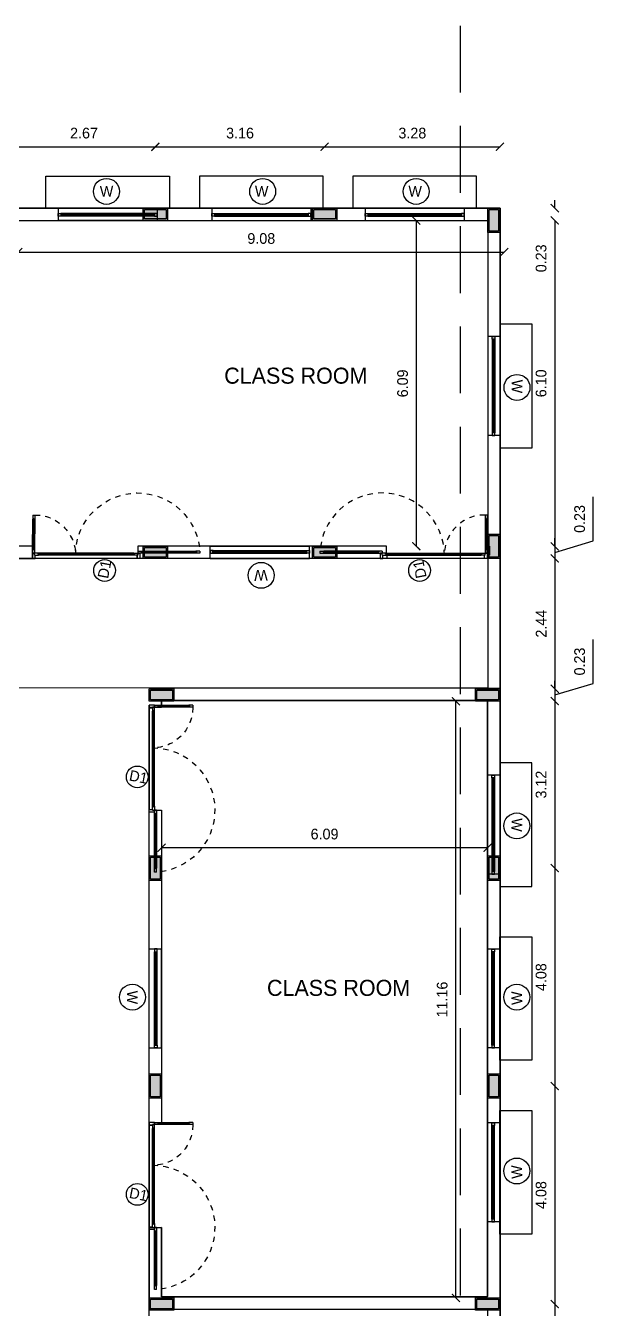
# Model space of a CAD drawing. Header units: metres. Extents: x 6102560 to 6120122, y -6664095 to -6659794.
# Drawn here: x 6102588 to 6102598.61, y -6659897.64 to -6659873.63 of the extents above; entities that cross this region are included whole.
import ezdxf

# ---------------------------------------------------------------- set-up
doc = ezdxf.new("R2010")
doc.units = ezdxf.units.M
doc.header["$LTSCALE"] = 500
doc.header["$MEASUREMENT"] = 0
for name, pattern in [('DASHED2', [0.375, 0.25, -0.125]), ('HIDDEN', [0.375, 0.25, -0.125]), ('PHANTOM2', [1.25, 0.625, -0.125, 0.125, -0.125, 0.125, -0.125])]:
    doc.linetypes.add(name, pattern=pattern)
doc.layers.get('0').update_dxf_attribs({"linetype": 'CONTINUOUS'})
doc.layers.get('Defpoints').update_dxf_attribs({"linetype": 'CONTINUOUS'})
for name, color, linetype in [('above', 250, 'DASHED2'), ('BLK_1_FLR_0_CHAJJA', 6, 'CONTINUOUS'), ('BLK_1_FLR_0_REGULAR_ROOM_1', 117, 'CONTINUOUS'), ('DOORTEXT', 13, 'CONTINUOUS'), ('ED', 30, 'CONTINUOUS'), ('FURN1', 252, 'CONTINUOUS'), ('FURNITURE', 252, 'CONTINUOUS'), ('FURNITURES', 252, 'CONTINUOUS'), ('TEXT', 4, 'CONTINUOUS'), ('W-SCH', 205, 'CONTINUOUS'), ('wall', 125, 'CONTINUOUS'), ('wall1', 125, 'CONTINUOUS'), ('WINDOWS', 252, 'CONTINUOUS')]:
    doc.layers.add(name, color=color, linetype=linetype)
doc.layers.add('BLK_1_FLR_0_BLT_UP_AREA', color=26, linetype='CONTINUOUS', plot=False)
doc.styles.add('RM', font='GOTHIC.TTF')
doc.styles.add('S2', font='GOTHIC.TTF')
doc.styles.add('USA TEXT', font='GOTHIC.TTF')
doc.dimstyles.new('1-100-ED', dxfattribs={"dimtxt": 0.2, "dimasz": 0.15, "dimexe": 0.18, "dimexo": 0.0625, "dimgap": 0.15, "dimtad": 1, "dimzin": 0, "dimdsep": 46, "dimtxsty": 'USA TEXT', "dimblk": 'ARCHTICK', "dimcen": 0.1, "dimse1": 1, "dimse2": 1, "dimclrd": 256, "dimclrt": 256, "dimadec": 0, "dimazin": 0, "dimtfac": 1, "dimtofl": 0, "dimtmove": 0, "dimatfit": 3, "dimldrblk": 'ARCHTICK', "dimfxl": 0, "dimtolj": 1, "dimtzin": 0, "dimarcsym": 0})

# ---------------------------------------------------------------- blocks, each defined once
blk = doc.blocks.new('A$C62665808')
at = {"layer": 'FURNITURES', "color": 233}
for p, q in [((512, 100), (437, 100)), ((450, 62), (512, 62)), ((500, 78), (500, 84)), ((512, 84), (500, 84)), ((512, 78), (500, 78)), ((512, 84), (512, 100)), ((512, 62), (512, 78)), ((2288, 84), (2288, 100)), ((2288, 100), (2363, 100)), ((2288, 84), (2300, 84)), ((2288, 62), (2288, 78)), ((2288, 78), (2300, 78)), ((2350, 62), (2288, 62)), ((2300, 78), (2300, 84))]:
    blk.add_line(p, q, dxfattribs=at)
at = {"layer": 'FURNITURES', "color": 250}
for p, q in [((512, 100), (2288, 100)), ((512, 84), (2300, 84)), ((512, 78), (2300, 78)), ((512, 62), (2288, 62))]:
    blk.add_line(p, q, dxfattribs=at)
at = {"layer": 'FURNITURES', "color": 250, "linetype": 'HIDDEN', "ltscale": 0.5}
for centre, radius, start, end in [((437, 62), 1163, 359.9985, 178.1522), ((2350, 62), 750, 89.1025, 179.9987)]:
    blk.add_arc(centre, radius, start, end, dxfattribs=at)
at = {"layer": 'wall', "color": 7}
for p, q in [((2362, 812), (2362, 737)), ((2399, 812), (2362, 812)), ((2377, 737), (2362, 737)), ((2362, 737), (2363, 175)), ((2378, 175), (2377, 750)), ((2384, 750), (2377, 750)), ((2377, 737), (2377, 750)), ((2384, 175), (2384, 750)), ((2384, 737), (2384, 750)), ((2399, 737), (2384, 737)), ((2399, 812), (2399, 737)), ((2400, 175), (2399, 737)), ((-725, 137), (-650, 137)), ((-725, 137), (-725, 100)), ((-725, 100), (-650, 100)), ((363, 122), (-662, 122)), ((-662, 122), (-662, 116)), ((-650, 122), (-662, 122)), ((363, 116), (-662, 116)), ((-650, 116), (-662, 116)), ((-650, 137), (-650, 122)), ((363, 137), (-650, 137)), ((-650, 116), (-650, 100)), ((-650, 100), (363, 100)), ((437, 137), (363, 137)), ((363, 137), (363, 122)), ((363, 122), (375, 122)), ((363, 116), (363, 100)), ((363, 116), (375, 116)), ((363, 100), (437, 100)), ((375, 122), (375, 116)), ((437, 137), (437, 100)), ((437, 62), (437, 100)), ((437, 62), (450, 62)), ((2363, 62), (2350, 62)), ((2378, 175), (2363, 175)), ((2363, 175), (2363, 100)), ((2363, 62), (2363, 100)), ((2400, 100), (2363, 100)), ((2378, 175), (2378, 162)), ((2384, 162), (2378, 162)), ((2400, 175), (2384, 175)), ((2384, 175), (2384, 162)), ((2400, 100), (2400, 175))]:
    blk.add_line(p, q, dxfattribs=at)
for points in [[(437, 100), (400, 100), (400, 0), (450, 0), (450, 62)], [(2363, 100), (2400, 100), (2400, 0), (2350, 0), (2350, 62)]]:
    blk.add_lwpolyline(points, dxfattribs=at)
blk = doc.blocks.new('_ArchTick')
at = {"color": 0, "linetype": 'ByBlock', "const_width": 0.15}
blk.add_lwpolyline([(-0.5, -0.5), (0.5, 0.5)], dxfattribs=at)
blk = doc.blocks.new('*D66')
at = {"layer": 'Defpoints', "color": 0}
for p in [(6102590.539, -6659888.466), (6102596.628, -6659888.466), (6102590.539, -6659889.003)]:
    blk.add_point(p, dxfattribs=at)
at = {"layer": 'ED', "linetype": 'PHANTOM2', "lineweight": -2}
blk.add_line((6102596.628, -6659889.003), (6102590.539, -6659889.003), dxfattribs=at)
at = {"layer": 'ED', "lineweight": -2, "xscale": 0.15, "yscale": 0.15, "zscale": 0.15, "rotation": 180}
blk.add_blockref('_ArchTick', (6102590.539, -6659889.003), dxfattribs=at)
at = {"layer": 'ED', "lineweight": -2, "xscale": 0.15, "yscale": 0.15, "zscale": 0.15}
blk.add_blockref('_ArchTick', (6102596.628, -6659889.003), dxfattribs=at)
at = {"layer": 'ED', "insert": (6102593.584, -6659888.748), "char_height": 0.2, "attachment_point": 5, "style": 'USA TEXT'}
blk.add_mtext('\\A1;6.09', dxfattribs=at)
blk = doc.blocks.new('*D67')
at = {"layer": 'Defpoints', "color": 0}
for p in [(6102596.037, -6659886.262), (6102596.628, -6659886.262), (6102596.629, -6659897.422)]:
    blk.add_point(p, dxfattribs=at)
at = {"layer": 'ED', "linetype": 'PHANTOM2', "lineweight": -2}
blk.add_line((6102596.037, -6659897.422), (6102596.037, -6659886.262), dxfattribs=at)
at = {"layer": 'ED', "lineweight": -2, "xscale": 0.15, "yscale": 0.15, "zscale": 0.15}
for p, rotation in [((6102596.037, -6659886.262), 90), ((6102596.037, -6659897.422), 270)]:
    blk.add_blockref('_ArchTick', p, dxfattribs=dict(at, rotation=rotation))
at = {"layer": 'ED', "insert": (6102595.782, -6659891.842), "char_height": 0.2, "attachment_point": 5, "rotation": 90, "style": 'USA TEXT'}
blk.add_mtext('\\A1;11.16', dxfattribs=at)
blk = doc.blocks.new('*D68')
at = {"layer": 'Defpoints', "color": 0}
for p in [(6102595.835, -6659877.273), (6102595.298, -6659883.362), (6102595.835, -6659883.362)]:
    blk.add_point(p, dxfattribs=at)
at = {"layer": 'ED', "linetype": 'PHANTOM2', "lineweight": -2}
blk.add_line((6102595.298, -6659877.273), (6102595.298, -6659883.362), dxfattribs=at)
at = {"layer": 'ED', "lineweight": -2, "xscale": 0.15, "yscale": 0.15, "zscale": 0.15}
for p, rotation in [((6102595.298, -6659877.273), 90), ((6102595.298, -6659883.362), 270)]:
    blk.add_blockref('_ArchTick', p, dxfattribs=dict(at, rotation=rotation))
at = {"layer": 'ED', "insert": (6102595.043, -6659880.318), "char_height": 0.2, "attachment_point": 5, "rotation": 90, "style": 'USA TEXT'}
blk.add_mtext('\\A1;6.09', dxfattribs=at)
blk = doc.blocks.new('*D69')
at = {"layer": 'Defpoints', "color": 0}
for p in [(6102587.862, -6659877.272), (6102596.942, -6659877.272), (6102596.942, -6659877.864)]:
    blk.add_point(p, dxfattribs=at)
at = {"layer": 'ED', "linetype": 'PHANTOM2', "lineweight": -2}
blk.add_line((6102587.862, -6659877.864), (6102596.942, -6659877.864), dxfattribs=at)
at = {"layer": 'ED', "lineweight": -2, "xscale": 0.15, "yscale": 0.15, "zscale": 0.15, "rotation": 180}
blk.add_blockref('_ArchTick', (6102587.862, -6659877.864), dxfattribs=at)
at = {"layer": 'ED', "lineweight": -2, "xscale": 0.15, "yscale": 0.15, "zscale": 0.15}
blk.add_blockref('_ArchTick', (6102596.942, -6659877.864), dxfattribs=at)
at = {"layer": 'ED', "insert": (6102592.402, -6659877.609), "char_height": 0.2, "attachment_point": 5, "style": 'USA TEXT'}
blk.add_mtext('\\A1;9.08', dxfattribs=at)
blk = doc.blocks.new('pillar')
h = blk.add_hatch(color=256)
h.dxf.hatch_style = 1
h.paths.add_polyline_path([(706752.56, -163844.8), (706768.56, -163844.8), (706768.56, -163837.8), (706752.56, -163837.8)])
h = blk.add_hatch(color=256)
h.dxf.hatch_style = 1
h.paths.add_polyline_path([(706877.06, -163844.8), (706893.06, -163844.8), (706893.06, -163837.8), (706877.06, -163837.8)])
h = blk.add_hatch(color=256)
h.dxf.hatch_style = 1
h.paths.add_polyline_path([(706877.06, -163844.8), (706893.06, -163844.8), (706893.06, -163837.8), (706877.06, -163837.8)])
h = blk.add_hatch(color=256)
h.dxf.hatch_style = 1
h.paths.add_polyline_path([(707006.06, -163837.8), (707006.06, -163853.8), (707013.06, -163853.8), (707013.06, -163837.8)])
h = blk.add_hatch(color=256)
h.dxf.hatch_style = 1
h.paths.add_polyline_path([(707006.06, -164077.8), (707006.06, -164093.8), (707013.06, -164093.8), (707013.06, -164077.8)])
h = blk.add_hatch(color=256)
h.dxf.hatch_style = 1
h.paths.add_polyline_path([(706752.56, -164093.8), (706768.56, -164093.8), (706768.56, -164086.8), (706752.56, -164086.8)])
h = blk.add_hatch(color=256)
h.dxf.hatch_style = 1
h.paths.add_polyline_path([(706752.56, -164093.8), (706768.56, -164093.8), (706768.56, -164086.8), (706752.56, -164086.8)])
h = blk.add_hatch(color=256)
h.dxf.hatch_style = 1
h.paths.add_polyline_path([(706877.06, -164093.8), (706893.06, -164093.8), (706893.06, -164086.8), (706877.06, -164086.8)])
h = blk.add_hatch(color=256)
h.dxf.hatch_style = 1
h.paths.add_polyline_path([(706877.06, -164093.8), (706893.06, -164093.8), (706893.06, -164086.8), (706877.06, -164086.8)])
h = blk.add_hatch(color=256)
h.dxf.hatch_style = 1
h.paths.add_polyline_path([(706757.06, -164198.8), (706773.06, -164198.8), (706773.06, -164191.8), (706757.06, -164191.8)])
h = blk.add_hatch(color=256)
h.dxf.hatch_style = 1
h.paths.add_polyline_path([(706997.06, -164198.8), (707013.06, -164198.8), (707013.06, -164191.8), (706997.06, -164191.8)])
h = blk.add_hatch(color=256)
h.dxf.hatch_style = 1
h.paths.add_polyline_path([(706764.06, -164330.8), (706764.06, -164314.8), (706757.06, -164314.8), (706757.06, -164330.8)])
h = blk.add_hatch(color=256)
h.dxf.hatch_style = 1
h.paths.add_polyline_path([(707013.06, -164330.8), (707013.06, -164314.8), (707006.06, -164314.8), (707006.06, -164330.8)])
h = blk.add_hatch(color=256)
h.dxf.hatch_style = 1
h.paths.add_polyline_path([(706764.06, -164491.3), (706764.06, -164475.3), (706757.06, -164475.3), (706757.06, -164491.3)])
h = blk.add_hatch(color=256)
h.dxf.hatch_style = 1
h.paths.add_polyline_path([(707013.06, -164491.3), (707013.06, -164475.3), (707006.06, -164475.3), (707006.06, -164491.3)])
h = blk.add_hatch(color=256)
h.dxf.hatch_style = 1
h.paths.add_polyline_path([(706757.06, -164647.3), (706773.06, -164647.3), (706773.06, -164640.3), (706757.06, -164640.3)])
h = blk.add_hatch(color=256)
h.dxf.hatch_style = 1
h.paths.add_polyline_path([(706997.06, -164647.3), (707013.06, -164647.3), (707013.06, -164640.3), (706997.06, -164640.3)])
for points in [[(706769.56, -163845.8), (706751.56, -163845.8), (706751.56, -163836.8), (706769.56, -163836.8)], [(706768.56, -163844.8), (706752.56, -163844.8), (706752.56, -163837.8), (706768.56, -163837.8)], [(706894.06, -163845.8), (706876.06, -163845.8), (706876.06, -163836.8), (706894.06, -163836.8)], [(706894.06, -163845.8), (706876.06, -163845.8), (706876.06, -163836.8), (706894.06, -163836.8)], [(706893.06, -163844.8), (706877.06, -163844.8), (706877.06, -163837.8), (706893.06, -163837.8)], [(706893.06, -163844.8), (706877.06, -163844.8), (706877.06, -163837.8), (706893.06, -163837.8)], [(707005.06, -163854.8), (707005.06, -163836.8), (707014.06, -163836.8), (707014.06, -163854.8)], [(707006.06, -163853.8), (707006.06, -163837.8), (707013.06, -163837.8), (707013.06, -163853.8)], [(707005.06, -164094.8), (707005.06, -164076.8), (707014.06, -164076.8), (707014.06, -164094.8)], [(707006.06, -164093.8), (707006.06, -164077.8), (707013.06, -164077.8), (707013.06, -164093.8)], [(706769.56, -164094.8), (706751.56, -164094.8), (706751.56, -164085.8), (706769.56, -164085.8)], [(706769.56, -164094.8), (706751.56, -164094.8), (706751.56, -164085.8), (706769.56, -164085.8)], [(706768.56, -164093.8), (706752.56, -164093.8), (706752.56, -164086.8), (706768.56, -164086.8)], [(706768.56, -164093.8), (706752.56, -164093.8), (706752.56, -164086.8), (706768.56, -164086.8)], [(706894.06, -164094.8), (706876.06, -164094.8), (706876.06, -164085.8), (706894.06, -164085.8)], [(706894.06, -164094.8), (706876.06, -164094.8), (706876.06, -164085.8), (706894.06, -164085.8)], [(706893.06, -164093.8), (706877.06, -164093.8), (706877.06, -164086.8), (706893.06, -164086.8)], [(706893.06, -164093.8), (706877.06, -164093.8), (706877.06, -164086.8), (706893.06, -164086.8)], [(706774.06, -164199.8), (706756.06, -164199.8), (706756.06, -164190.8), (706774.06, -164190.8)], [(706773.06, -164198.8), (706757.06, -164198.8), (706757.06, -164191.8), (706773.06, -164191.8)], [(707014.06, -164199.8), (706996.06, -164199.8), (706996.06, -164190.8), (707014.06, -164190.8)], [(707013.06, -164198.8), (706997.06, -164198.8), (706997.06, -164191.8), (707013.06, -164191.8)], [(706765.06, -164313.8), (706765.06, -164331.8), (706756.06, -164331.8), (706756.06, -164313.8)], [(706764.06, -164314.8), (706764.06, -164330.8), (706757.06, -164330.8), (706757.06, -164314.8)], [(707014.06, -164313.8), (707014.06, -164331.8), (707005.06, -164331.8), (707005.06, -164313.8)], [(707013.06, -164314.8), (707013.06, -164330.8), (707006.06, -164330.8), (707006.06, -164314.8)], [(706765.06, -164474.3), (706765.06, -164492.3), (706756.06, -164492.3), (706756.06, -164474.3)], [(706764.06, -164475.3), (706764.06, -164491.3), (706757.06, -164491.3), (706757.06, -164475.3)], [(707014.06, -164474.3), (707014.06, -164492.3), (707005.06, -164492.3), (707005.06, -164474.3)], [(707013.06, -164475.3), (707013.06, -164491.3), (707006.06, -164491.3), (707006.06, -164475.3)], [(706774.06, -164648.3), (706756.06, -164648.3), (706756.06, -164639.3), (706774.06, -164639.3)], [(706773.06, -164647.3), (706757.06, -164647.3), (706757.06, -164640.3), (706773.06, -164640.3)], [(707014.06, -164648.3), (706996.06, -164648.3), (706996.06, -164639.3), (707014.06, -164639.3)], [(707013.06, -164647.3), (706997.06, -164647.3), (706997.06, -164640.3), (707013.06, -164640.3)]]:
    blk.add_lwpolyline(points, close=True)
blk = doc.blocks.new('*D123')
at = {"linetype": 'PHANTOM2', "lineweight": -2}
blk.add_line((6102587.756, -6659875.893), (6102590.423, -6659875.893), dxfattribs=at)
at = {"layer": 'Defpoints', "color": 0}
for p in [(6102590.423, -6659875.893), (6102587.756, -6659877.04), (6102590.423, -6659877.04)]:
    blk.add_point(p, dxfattribs=at)
at = {"lineweight": -2, "xscale": 0.15, "yscale": 0.15, "zscale": 0.15, "rotation": 180}
blk.add_blockref('_ArchTick', (6102587.756, -6659875.893), dxfattribs=at)
at = {"lineweight": -2, "xscale": 0.15, "yscale": 0.15, "zscale": 0.15}
blk.add_blockref('_ArchTick', (6102590.423, -6659875.893), dxfattribs=at)
at = {"insert": (6102589.09, -6659875.638), "char_height": 0.2, "attachment_point": 5, "style": 'USA TEXT'}
blk.add_mtext('\\A1;2.67', dxfattribs=at)
blk = doc.blocks.new('*D124')
at = {"linetype": 'PHANTOM2', "lineweight": -2}
blk.add_line((6102590.423, -6659875.893), (6102593.586, -6659875.893), dxfattribs=at)
at = {"layer": 'Defpoints', "color": 0}
for p in [(6102593.586, -6659875.893), (6102590.423, -6659877.04), (6102593.586, -6659877.04)]:
    blk.add_point(p, dxfattribs=at)
at = {"lineweight": -2, "xscale": 0.15, "yscale": 0.15, "zscale": 0.15, "rotation": 180}
blk.add_blockref('_ArchTick', (6102590.423, -6659875.893), dxfattribs=at)
at = {"lineweight": -2, "xscale": 0.15, "yscale": 0.15, "zscale": 0.15}
blk.add_blockref('_ArchTick', (6102593.586, -6659875.893), dxfattribs=at)
at = {"insert": (6102592.005, -6659875.638), "char_height": 0.2, "attachment_point": 5, "style": 'USA TEXT'}
blk.add_mtext('\\A1;3.16', dxfattribs=at)
blk = doc.blocks.new('*D125')
at = {"linetype": 'PHANTOM2', "lineweight": -2}
blk.add_line((6102593.586, -6659875.893), (6102596.862, -6659875.893), dxfattribs=at)
at = {"layer": 'Defpoints', "color": 0}
for p in [(6102596.862, -6659875.893), (6102593.586, -6659877.04), (6102596.862, -6659877.04)]:
    blk.add_point(p, dxfattribs=at)
at = {"lineweight": -2, "xscale": 0.15, "yscale": 0.15, "zscale": 0.15, "rotation": 180}
blk.add_blockref('_ArchTick', (6102593.586, -6659875.893), dxfattribs=at)
at = {"lineweight": -2, "xscale": 0.15, "yscale": 0.15, "zscale": 0.15}
blk.add_blockref('_ArchTick', (6102596.862, -6659875.893), dxfattribs=at)
at = {"insert": (6102595.224, -6659875.638), "char_height": 0.2, "attachment_point": 5, "style": 'USA TEXT'}
blk.add_mtext('\\A1;3.28', dxfattribs=at)
blk = doc.blocks.new('*D126')
at = {"linetype": 'PHANTOM2', "lineweight": -2}
for p, q in [((6102597.885, -6659877.042), (6102597.885, -6659876.892)), ((6102597.885, -6659877.269), (6102597.885, -6659878.389))]:
    blk.add_line(p, q, dxfattribs=at)
at = {"layer": 'Defpoints', "color": 0}
for p in [(6102596.862, -6659877.042), (6102596.862, -6659877.269), (6102597.885, -6659877.269)]:
    blk.add_point(p, dxfattribs=at)
at = {"lineweight": -2, "xscale": 0.15, "yscale": 0.15, "zscale": 0.15}
for p, rotation in [((6102597.885, -6659877.042), 270), ((6102597.885, -6659877.269), 90)]:
    blk.add_blockref('_ArchTick', p, dxfattribs=dict(at, rotation=rotation))
at = {"insert": (6102597.63, -6659877.979), "char_height": 0.2, "attachment_point": 5, "rotation": 90, "style": 'USA TEXT'}
blk.add_mtext('\\A1;0.23', dxfattribs=at)
blk = doc.blocks.new('*D127')
at = {"linetype": 'PHANTOM2', "lineweight": -2}
blk.add_line((6102597.885, -6659877.269), (6102597.885, -6659883.365), dxfattribs=at)
at = {"layer": 'Defpoints', "color": 0}
for p in [(6102596.862, -6659877.269), (6102596.862, -6659883.365), (6102597.885, -6659883.365)]:
    blk.add_point(p, dxfattribs=at)
at = {"lineweight": -2, "xscale": 0.15, "yscale": 0.15, "zscale": 0.15}
for p, rotation in [((6102597.885, -6659877.269), 90), ((6102597.885, -6659883.365), 270)]:
    blk.add_blockref('_ArchTick', p, dxfattribs=dict(at, rotation=rotation))
at = {"insert": (6102597.63, -6659880.317), "char_height": 0.2, "attachment_point": 5, "rotation": 90, "style": 'USA TEXT'}
blk.add_mtext('\\A1;6.10', dxfattribs=at)
blk = doc.blocks.new('*D128')
at = {"linetype": 'PHANTOM2', "lineweight": -2}
for p, q in [((6102598.605, -6659883.263), (6102598.605, -6659882.442)), ((6102597.885, -6659883.365), (6102597.885, -6659883.215)), ((6102597.885, -6659883.479), (6102598.605, -6659883.263)), ((6102597.885, -6659883.365), (6102597.885, -6659883.593)), ((6102597.885, -6659883.593), (6102597.885, -6659883.743))]:
    blk.add_line(p, q, dxfattribs=at)
at = {"layer": 'Defpoints', "color": 0}
for p in [(6102596.862, -6659883.365), (6102596.862, -6659883.593), (6102597.885, -6659883.593)]:
    blk.add_point(p, dxfattribs=at)
at = {"lineweight": -2, "xscale": 0.15, "yscale": 0.15, "zscale": 0.15}
for p, rotation in [((6102597.885, -6659883.365), 270), ((6102597.885, -6659883.593), 90)]:
    blk.add_blockref('_ArchTick', p, dxfattribs=dict(at, rotation=rotation))
at = {"insert": (6102598.35, -6659882.853), "char_height": 0.2, "attachment_point": 5, "rotation": 90, "style": 'USA TEXT'}
blk.add_mtext('\\A1;0.23', dxfattribs=at)
blk = doc.blocks.new('*D129')
at = {"linetype": 'PHANTOM2', "lineweight": -2}
blk.add_line((6102597.885, -6659883.593), (6102597.885, -6659886.032), dxfattribs=at)
at = {"layer": 'Defpoints', "color": 0}
for p in [(6102596.862, -6659883.593), (6102596.862, -6659886.032), (6102597.885, -6659886.032)]:
    blk.add_point(p, dxfattribs=at)
at = {"lineweight": -2, "xscale": 0.15, "yscale": 0.15, "zscale": 0.15}
for p, rotation in [((6102597.885, -6659883.593), 90), ((6102597.885, -6659886.032), 270)]:
    blk.add_blockref('_ArchTick', p, dxfattribs=dict(at, rotation=rotation))
at = {"insert": (6102597.631, -6659884.812), "char_height": 0.2, "attachment_point": 5, "rotation": 90, "style": 'USA TEXT'}
blk.add_mtext('\\A1;2.44', dxfattribs=at)
blk = doc.blocks.new('*D130')
at = {"linetype": 'PHANTOM2', "lineweight": -2}
for p, q in [((6102598.605, -6659885.93), (6102598.605, -6659885.109)), ((6102597.885, -6659886.032), (6102597.885, -6659885.882)), ((6102597.885, -6659886.146), (6102598.605, -6659885.93)), ((6102597.885, -6659886.032), (6102597.885, -6659886.26)), ((6102597.885, -6659886.26), (6102597.885, -6659886.41))]:
    blk.add_line(p, q, dxfattribs=at)
at = {"layer": 'Defpoints', "color": 0}
for p in [(6102596.862, -6659886.032), (6102596.837, -6659886.26), (6102597.885, -6659886.26)]:
    blk.add_point(p, dxfattribs=at)
at = {"lineweight": -2, "xscale": 0.15, "yscale": 0.15, "zscale": 0.15}
for p, rotation in [((6102597.885, -6659886.032), 270), ((6102597.885, -6659886.26), 90)]:
    blk.add_blockref('_ArchTick', p, dxfattribs=dict(at, rotation=rotation))
at = {"insert": (6102598.35, -6659885.52), "char_height": 0.2, "attachment_point": 5, "rotation": 90, "style": 'USA TEXT'}
blk.add_mtext('\\A1;0.23', dxfattribs=at)
blk = doc.blocks.new('*D131')
at = {"linetype": 'PHANTOM2', "lineweight": -2}
blk.add_line((6102597.885, -6659886.26), (6102597.885, -6659889.384), dxfattribs=at)
at = {"layer": 'Defpoints', "color": 0}
for p in [(6102596.837, -6659886.26), (6102596.862, -6659889.384), (6102597.885, -6659889.384)]:
    blk.add_point(p, dxfattribs=at)
at = {"lineweight": -2, "xscale": 0.15, "yscale": 0.15, "zscale": 0.15}
for p, rotation in [((6102597.885, -6659886.26), 90), ((6102597.885, -6659889.384), 270)]:
    blk.add_blockref('_ArchTick', p, dxfattribs=dict(at, rotation=rotation))
at = {"insert": (6102597.63, -6659887.822), "char_height": 0.2, "attachment_point": 5, "rotation": 90, "style": 'USA TEXT'}
blk.add_mtext('\\A1;3.12', dxfattribs=at)
blk = doc.blocks.new('*D132')
at = {"linetype": 'PHANTOM2', "lineweight": -2}
blk.add_line((6102597.885, -6659889.384), (6102597.885, -6659893.461), dxfattribs=at)
at = {"layer": 'Defpoints', "color": 0}
for p in [(6102596.862, -6659889.384), (6102597.13, -6659893.461), (6102597.885, -6659893.461)]:
    blk.add_point(p, dxfattribs=at)
at = {"lineweight": -2, "xscale": 0.15, "yscale": 0.15, "zscale": 0.15}
for p, rotation in [((6102597.885, -6659889.384), 90), ((6102597.885, -6659893.461), 270)]:
    blk.add_blockref('_ArchTick', p, dxfattribs=dict(at, rotation=rotation))
at = {"insert": (6102597.63, -6659891.423), "char_height": 0.2, "attachment_point": 5, "rotation": 90, "style": 'USA TEXT'}
blk.add_mtext('\\A1;4.08', dxfattribs=at)
blk = doc.blocks.new('*D133')
at = {"linetype": 'PHANTOM2', "lineweight": -2}
blk.add_line((6102597.885, -6659893.461), (6102597.885, -6659897.538), dxfattribs=at)
at = {"layer": 'Defpoints', "color": 0}
for p in [(6102597.13, -6659893.461), (6102596.862, -6659897.538), (6102597.885, -6659897.538)]:
    blk.add_point(p, dxfattribs=at)
at = {"lineweight": -2, "xscale": 0.15, "yscale": 0.15, "zscale": 0.15}
for p, rotation in [((6102597.885, -6659893.461), 90), ((6102597.885, -6659897.538), 270)]:
    blk.add_blockref('_ArchTick', p, dxfattribs=dict(at, rotation=rotation))
at = {"insert": (6102597.63, -6659895.499), "char_height": 0.2, "attachment_point": 5, "rotation": 90, "style": 'USA TEXT'}
blk.add_mtext('\\A1;4.08', dxfattribs=at)
blk = doc.blocks.new('*D134')
at = {"linetype": 'PHANTOM2', "lineweight": -2}
blk.add_line((6102597.885, -6659897.538), (6102597.885, -6659901.614), dxfattribs=at)
at = {"layer": 'Defpoints', "color": 0}
for p in [(6102596.862, -6659897.538), (6102597.366, -6659901.614), (6102597.885, -6659901.614)]:
    blk.add_point(p, dxfattribs=at)
at = {"lineweight": -2, "xscale": 0.15, "yscale": 0.15, "zscale": 0.15}
for p, rotation in [((6102597.885, -6659897.538), 90), ((6102597.885, -6659901.614), 270)]:
    blk.add_blockref('_ArchTick', p, dxfattribs=dict(at, rotation=rotation))
at = {"insert": (6102597.63, -6659899.576), "char_height": 0.2, "attachment_point": 5, "rotation": 90, "style": 'USA TEXT'}
blk.add_mtext('\\A1;4.08', dxfattribs=at)

msp = doc.modelspace()

# ---------------------------------------------------------------- linework, layer by layer
at = {"linetype": 'DASHED2', "ltscale": 0.01}
msp.add_line((6102596.11538, -6659873.62745), (6102596.11538, -6659939.3161), dxfattribs=at)
for p, q in [((6102596.41637, -6659883.59357), (6102571.91363, -6659883.59363)), ((6102590.30894, -6659932.07942), (6102590.30926, -6659886.33467))]:
    msp.add_line(p, q)
at = {"color": 15}
for points in [[(6102569.7319, -6659877.27235), (6102579.4819, -6659877.27235), (6102579.4819, -6659883.36235), (6102579.22218, -6659883.3627), (6102579.24372, -6659883.59235), (6102579.7119, -6659883.59235), (6102579.7119, -6659877.27235), (6102587.6319, -6659877.27235), (6102587.6319, -6659883.36235), (6102587.35656, -6659883.36235), (6102587.35657, -6659883.59235), (6102588.13036, -6659883.59235), (6102588.13043, -6659883.36235), (6102587.8619, -6659883.36235), (6102587.8619, -6659877.27235), (6102596.6337, -6659877.27235), (6102596.6337, -6659883.36235), (6102596.6337, -6659883.36273), (6102596.6337, -6659883.59235), (6102596.6337, -6659883.59235), (6102596.6337, -6659886.01249), (6102563.4119, -6659886.03235)], [(6102590.3091, -6659886.01718), (6102596.8623, -6659886.01235), (6102596.8623, -6659886.01235)], [(6102590.30924, -6659886.38463), (6102590.30924, -6659886.37215), (6102590.53924, -6659886.37215), (6102590.53924, -6659886.25198), (6102596.62914, -6659886.24685), (6102596.62877, -6659897.39727), (6102590.53888, -6659897.40232), (6102590.53924, -6659896.10423), (6102590.30918, -6659896.11684), (6102590.30918, -6659897.6324), (6102596.62893, -6659897.63233), (6102596.62883, -6659901.51243)], [(6102592.87556, -6659886.25019), (6102592.84543, -6659886.25198)]]:
    msp.add_lwpolyline(points, dxfattribs=at)
at = {"layer": 'above'}
for points in [[(6102588.37908, -6659877.04224), (6102588.37908, -6659876.44224), (6102590.6894, -6659876.44218), (6102590.68939, -6659877.04208)], [(6102593.55705, -6659877.04231), (6102593.55705, -6659876.44231), (6102591.24673, -6659876.44226), (6102591.24674, -6659877.04216)], [(6102596.42453, -6659877.04224), (6102596.42453, -6659876.44224), (6102594.11421, -6659876.44218), (6102594.11422, -6659877.04208)], [(6102596.86374, -6659881.5227), (6102597.46374, -6659881.5227), (6102597.46379, -6659879.21238), (6102596.86389, -6659879.21239)], [(6102596.85898, -6659889.72477), (6102597.45898, -6659889.72478), (6102597.45903, -6659887.41446), (6102596.85913, -6659887.41447)], [(6102596.85899, -6659890.66692), (6102597.45899, -6659890.66691), (6102597.45904, -6659892.97723), (6102596.85915, -6659892.97722)], [(6102596.85898, -6659893.91935), (6102597.45898, -6659893.91934), (6102597.45903, -6659896.22966), (6102596.85913, -6659896.22966)]]:
    msp.add_lwpolyline(points, dxfattribs=at)
at = {"layer": 'BLK_1_FLR_0_BLT_UP_AREA', "color": 26, "linetype": 'Continuous'}
msp.add_lwpolyline([(6102563.1819, -6659877.04235), (6102596.8623, -6659877.04235), (6102596.8623, -6659934.34235), (6102563.1819, -6659934.34235)], close=True, dxfattribs=at)
at = {"layer": 'BLK_1_FLR_0_CHAJJA', "linetype": 'Continuous'}
for points in [[(6102588.37908, -6659877.04231), (6102588.37908, -6659876.44235), (6102590.6894, -6659876.4424), (6102590.68939, -6659877.04219)], [(6102593.55705, -6659877.04238), (6102593.55705, -6659876.44242), (6102591.24673, -6659876.44247), (6102591.24674, -6659877.04227)], [(6102596.42453, -6659877.04231), (6102596.42453, -6659876.44235), (6102594.11421, -6659876.4424), (6102594.11422, -6659877.04219)], [(6102596.86366, -6659881.5227), (6102597.46363, -6659881.5227), (6102597.46358, -6659879.21238), (6102596.86378, -6659879.21239)], [(6102596.8589, -6659889.72477), (6102597.45887, -6659889.72478), (6102597.45882, -6659887.41446), (6102596.85902, -6659887.41447)], [(6102596.85892, -6659890.66692), (6102597.45888, -6659890.66691), (6102597.45883, -6659892.97723), (6102596.85904, -6659892.97722)], [(6102596.8589, -6659893.91935), (6102597.45887, -6659893.91934), (6102597.45882, -6659896.22966), (6102596.85902, -6659896.22966)]]:
    msp.add_lwpolyline(points, close=True, dxfattribs=at)
at = {"layer": 'BLK_1_FLR_0_REGULAR_ROOM_1', "color": 3, "linetype": 'Continuous'}
msp.add_lwpolyline([(6102588.18032, -6659883.59235), (6102588.18032, -6659883.5299), (6102588.16779, -6659883.5299), (6102588.16787, -6659883.36235), (6102587.8619, -6659883.36235), (6102587.8619, -6659877.27235), (6102596.6337, -6659877.27235), (6102596.6337, -6659883.36235), (6102596.66656, -6659883.36235), (6102596.66657, -6659883.5299), (6102596.65415, -6659883.5299), (6102596.65415, -6659883.59235), (6102594.75407, -6659883.59241), (6102594.75407, -6659883.52996), (6102594.74158, -6659883.52996), (6102594.74158, -6659883.36235), (6102590.09289, -6659883.36235), (6102590.09289, -6659883.5299), (6102590.0804, -6659883.5299), (6102590.0804, -6659883.59235), (6102588.18032, -6659883.59235)], close=True, dxfattribs=at)
msp.add_lwpolyline([(6102590.30926, -6659896.09186), (6102590.37171, -6659896.09186), (6102590.37169, -6659896.10439), (6102590.53924, -6659896.10432), (6102590.53888, -6659897.40241), (6102596.62888, -6659897.40241), (6102596.62924, -6659886.25198), (6102590.53924, -6659886.25198), (6102590.53924, -6659886.37223), (6102590.37169, -6659886.37222), (6102590.37169, -6659886.38464), (6102590.30924, -6659886.38463), (6102590.30918, -6659888.28471), (6102590.37163, -6659888.28472), (6102590.37163, -6659888.29721), (6102590.53924, -6659888.29721), (6102590.53918, -6659894.1793), (6102590.37163, -6659894.1793), (6102590.37163, -6659894.19179), (6102590.30918, -6659894.19179), (6102590.30926, -6659896.09186)], dxfattribs=at)
at = {"layer": 'FURN1'}
for points in [[(6102588.60908, -6659877.13934), (6102588.65908, -6659877.13934), (6102588.65908, -6659877.18934), (6102588.60908, -6659877.18934)], [(6102588.60971, -6659877.13934), (6102588.65971, -6659877.13934), (6102588.6597, -6659877.18934), (6102588.6097, -6659877.18934)], [(6102590.45877, -6659877.13938), (6102590.40877, -6659877.13937), (6102590.40876, -6659877.18937), (6102590.45876, -6659877.18938)], [(6102590.45939, -6659877.13937), (6102590.40939, -6659877.13937), (6102590.40939, -6659877.18937), (6102590.45939, -6659877.18937)], [(6102591.47674, -6659877.13945), (6102591.52674, -6659877.13945), (6102591.52674, -6659877.18945), (6102591.47674, -6659877.18945)], [(6102591.47736, -6659877.13945), (6102591.52736, -6659877.13945), (6102591.52737, -6659877.18945), (6102591.47737, -6659877.18945)], [(6102593.32642, -6659877.13942), (6102593.27642, -6659877.13942), (6102593.27643, -6659877.18942), (6102593.32643, -6659877.18942)], [(6102593.32705, -6659877.13941), (6102593.27705, -6659877.13942), (6102593.27705, -6659877.18942), (6102593.32705, -6659877.18941)], [(6102594.34422, -6659877.13937), (6102594.39422, -6659877.13937), (6102594.39422, -6659877.18937), (6102594.34422, -6659877.18937)], [(6102594.34484, -6659877.13938), (6102594.39484, -6659877.13937), (6102594.39485, -6659877.18937), (6102594.34485, -6659877.18938)], [(6102596.19391, -6659877.13934), (6102596.14391, -6659877.13934), (6102596.14391, -6659877.18934), (6102596.19391, -6659877.18934)], [(6102596.19453, -6659877.13934), (6102596.14453, -6659877.13934), (6102596.14453, -6659877.18934), (6102596.19453, -6659877.18934)], [(6102596.7666, -6659879.44239), (6102596.7666, -6659879.49239), (6102596.7166, -6659879.49239), (6102596.7166, -6659879.44239)], [(6102596.7666, -6659879.44301), (6102596.7666, -6659879.49301), (6102596.7166, -6659879.49302), (6102596.7166, -6659879.44302)], [(6102596.76663, -6659881.29207), (6102596.76663, -6659881.24207), (6102596.71663, -6659881.24208), (6102596.71663, -6659881.29208)], [(6102596.76663, -6659881.2927), (6102596.76663, -6659881.2427), (6102596.71663, -6659881.2427), (6102596.71663, -6659881.2927)], [(6102591.44963, -6659883.49525), (6102591.49963, -6659883.49525), (6102591.49963, -6659883.44525), (6102591.44963, -6659883.44525)], [(6102591.45026, -6659883.49525), (6102591.50026, -6659883.49525), (6102591.50026, -6659883.44525), (6102591.45026, -6659883.44525)], [(6102593.29932, -6659883.49528), (6102593.24932, -6659883.49528), (6102593.24932, -6659883.44528), (6102593.29932, -6659883.44528)], [(6102593.29994, -6659883.49528), (6102593.24994, -6659883.49528), (6102593.24994, -6659883.44528), (6102593.29994, -6659883.44528)], [(6102596.76184, -6659887.64447), (6102596.76184, -6659887.69447), (6102596.71184, -6659887.69447), (6102596.71184, -6659887.64447)], [(6102596.76184, -6659887.64509), (6102596.76184, -6659887.69509), (6102596.71184, -6659887.6951), (6102596.71184, -6659887.6451)], [(6102596.76187, -6659889.49415), (6102596.76187, -6659889.44415), (6102596.71187, -6659889.44416), (6102596.71187, -6659889.49416)], [(6102596.76187, -6659889.49478), (6102596.76187, -6659889.44478), (6102596.71187, -6659889.44478), (6102596.71187, -6659889.49478)], [(6102590.40629, -6659890.8967), (6102590.40629, -6659890.9467), (6102590.45629, -6659890.94671), (6102590.45629, -6659890.89671)], [(6102590.4063, -6659890.89733), (6102590.4063, -6659890.94733), (6102590.4563, -6659890.94733), (6102590.4563, -6659890.89733)], [(6102596.76189, -6659890.89754), (6102596.76188, -6659890.94754), (6102596.71188, -6659890.94754), (6102596.71189, -6659890.89754)], [(6102596.76189, -6659890.89691), (6102596.76189, -6659890.94691), (6102596.71189, -6659890.94691), (6102596.71189, -6659890.89691)], [(6102590.40621, -6659892.74639), (6102590.40621, -6659892.69639), (6102590.45621, -6659892.69639), (6102590.45621, -6659892.74639)], [(6102590.40621, -6659892.74702), (6102590.40621, -6659892.69702), (6102590.45621, -6659892.69702), (6102590.45621, -6659892.74702)], [(6102596.76185, -6659892.7466), (6102596.76185, -6659892.6966), (6102596.71185, -6659892.6966), (6102596.71185, -6659892.7466)], [(6102596.76185, -6659892.74722), (6102596.76185, -6659892.69722), (6102596.71185, -6659892.69722), (6102596.71185, -6659892.74722)], [(6102596.76187, -6659894.14935), (6102596.76187, -6659894.19935), (6102596.71187, -6659894.19934), (6102596.71187, -6659894.14934)], [(6102596.76187, -6659894.14997), (6102596.76187, -6659894.19997), (6102596.71187, -6659894.19997), (6102596.71187, -6659894.14997)], [(6102596.76184, -6659895.99903), (6102596.76184, -6659895.94903), (6102596.71184, -6659895.94903), (6102596.71184, -6659895.99903)], [(6102596.76184, -6659895.99966), (6102596.76184, -6659895.94966), (6102596.71184, -6659895.94965), (6102596.71184, -6659895.99965)]]:
    msp.add_lwpolyline(points, close=True, dxfattribs=at)
at = {"layer": 'FURNITURE', "linetype": 'HIDDEN', "ltscale": 0.2}
for p, q in [((6102590.40877, -6659877.13941), (6102588.65908, -6659877.13934)), ((6102590.40939, -6659877.18937), (6102588.6597, -6659877.18935)), ((6102591.52674, -6659877.18945), (6102593.27643, -6659877.18942)), ((6102591.52736, -6659877.13949), (6102593.27705, -6659877.13942)), ((6102594.39422, -6659877.18937), (6102596.14391, -6659877.18935)), ((6102594.39484, -6659877.13941), (6102596.14453, -6659877.13934)), ((6102596.7166, -6659879.49239), (6102596.71663, -6659881.24208)), ((6102596.76656, -6659879.49301), (6102596.76663, -6659881.2427)), ((6102591.49963, -6659883.44525), (6102593.24932, -6659883.44528)), ((6102591.50026, -6659883.49521), (6102593.24994, -6659883.49528)), ((6102596.71184, -6659887.69447), (6102596.71187, -6659889.44416)), ((6102596.7618, -6659887.69509), (6102596.76187, -6659889.44478)), ((6102590.40625, -6659892.69639), (6102590.40629, -6659890.9467)), ((6102590.45621, -6659892.69702), (6102590.4563, -6659890.94733)), ((6102596.71185, -6659892.69722), (6102596.71188, -6659890.94754)), ((6102596.76182, -6659892.6966), (6102596.76189, -6659890.94691)), ((6102596.71184, -6659895.94965), (6102596.71187, -6659894.19997)), ((6102596.7618, -6659895.94903), (6102596.76187, -6659894.19935))]:
    msp.add_line(p, q, dxfattribs=at)
at = {"layer": 'FURNITURE', "color": 4, "linetype": 'HIDDEN', "ltscale": 0.2}
for p, q in [((6102590.40876, -6659877.16437), (6102588.65908, -6659877.16435)), ((6102591.52737, -6659877.16445), (6102593.27705, -6659877.16442)), ((6102594.39485, -6659877.16437), (6102596.14453, -6659877.16435)), ((6102596.7416, -6659879.49302), (6102596.74163, -6659881.2427)), ((6102591.50026, -6659883.47025), (6102593.24994, -6659883.47028)), ((6102596.73684, -6659887.69509), (6102596.73687, -6659889.44478)), ((6102590.43121, -6659892.69639), (6102590.4313, -6659890.94671)), ((6102596.73685, -6659892.6966), (6102596.73688, -6659890.94691)), ((6102596.73684, -6659895.94903), (6102596.73687, -6659894.19934))]:
    msp.add_line(p, q, dxfattribs=at)
at = {"layer": 'W-SCH'}
for centre, radius in [((6102589.50861, -6659876.72684), 0.24242), ((6102592.42752, -6659876.72692), 0.24242), ((6102595.295, -6659876.72684), 0.24242), ((6102597.17913, -6659880.39317), 0.24242), ((6102589.47459, -6659883.81664), 0.20375), ((6102592.40041, -6659883.90778), 0.24242), ((6102595.35989, -6659883.81656), 0.20375), ((6102590.08503, -6659887.67889), 0.20375), ((6102597.17437, -6659888.59525), 0.24242), ((6102589.99374, -6659891.79621), 0.24242), ((6102597.17438, -6659891.79644), 0.24242), ((6102597.17437, -6659895.04887), 0.24242), ((6102590.08503, -6659895.48604), 0.20375)]:
    msp.add_circle(centre, radius, dxfattribs=at)
at = {"layer": 'wall'}
msp.add_lwpolyline([(6102596.8623, -6659877.04235), (6102563.1819, -6659877.04235), (6102563.1819, -6659934.34235), (6102596.8623, -6659934.34235)], close=True, dxfattribs=at)
at = {"layer": 'wall1'}
for p, q in [((6102588.60908, -6659877.04224), (6102588.60908, -6659877.27235)), ((6102590.45939, -6659877.04228), (6102590.45939, -6659877.27238)), ((6102591.47674, -6659877.04235), (6102591.47674, -6659877.27245)), ((6102593.32705, -6659877.04231), (6102593.32705, -6659877.27242)), ((6102594.34422, -6659877.04228), (6102594.34423, -6659877.27238)), ((6102596.19453, -6659877.04224), (6102596.19454, -6659877.27235)), ((6102596.8637, -6659879.44239), (6102596.6336, -6659879.44239)), ((6102596.86374, -6659881.2927), (6102596.63363, -6659881.2927)), ((6102591.44963, -6659883.59235), (6102591.44964, -6659883.36224)), ((6102593.29994, -6659883.59238), (6102593.29995, -6659883.36227)), ((6102596.85894, -6659887.64446), (6102596.62883, -6659887.64447)), ((6102596.85897, -6659889.49477), (6102596.62886, -6659889.49478)), ((6102590.30919, -6659890.8967), (6102590.5393, -6659890.89671)), ((6102596.85899, -6659890.89692), (6102596.62888, -6659890.89691)), ((6102590.30911, -6659892.74701), (6102590.53921, -6659892.74702)), ((6102596.85895, -6659892.74723), (6102596.62885, -6659892.74722)), ((6102596.85897, -6659894.14935), (6102596.62886, -6659894.14934)), ((6102596.85894, -6659895.99966), (6102596.62883, -6659895.99965))]:
    msp.add_line(p, q, dxfattribs=at)
at = {"layer": 'WINDOWS'}
for p, q in [((6102590.45939, -6659877.04232), (6102588.60908, -6659877.04224)), ((6102591.47674, -6659877.04239), (6102593.32705, -6659877.04232)), ((6102594.34422, -6659877.04232), (6102596.19453, -6659877.04224)), ((6102590.45939, -6659877.27227), (6102588.60908, -6659877.27228)), ((6102591.47674, -6659877.27234), (6102593.32705, -6659877.27235)), ((6102594.34423, -6659877.27227), (6102596.19454, -6659877.27228)), ((6102596.6337, -6659879.44239), (6102596.6337, -6659881.2927)), ((6102596.86366, -6659879.44239), (6102596.86373, -6659881.2927)), ((6102591.44964, -6659883.36235), (6102593.29995, -6659883.36234)), ((6102591.44963, -6659883.59231), (6102593.29994, -6659883.59238)), ((6102596.62894, -6659887.64447), (6102596.62893, -6659889.49478)), ((6102596.8589, -6659887.64446), (6102596.85897, -6659889.49477)), ((6102590.30915, -6659892.74701), (6102590.3092, -6659890.8967)), ((6102590.5391, -6659892.74702), (6102590.53923, -6659890.89671)), ((6102596.62896, -6659892.74722), (6102596.62895, -6659890.89691)), ((6102596.85891, -6659892.74723), (6102596.85898, -6659890.89692)), ((6102596.62894, -6659895.99965), (6102596.62893, -6659894.14934)), ((6102596.8589, -6659895.99966), (6102596.85897, -6659894.14935))]:
    msp.add_line(p, q, dxfattribs=at)

# ---------------------------------------------------------------- block references
at = {"xscale": 0.0254, "yscale": 0.0254, "zscale": 0.0254}
msp.add_blockref('pillar', (6084638.70511, -6655715.58534), dxfattribs=at)
at = {"layer": 'wall1', "yscale": 0.001, "zscale": 0.001}
for p, xscale, rotation in [((6102590.53036, -6659883.59235), -0.001, 359.9986852858659), ((6102594.22212, -6659883.59242), 0.001, 0.003098280927097), ((6102590.30917, -6659888.73467), -0.001, 269.9969017190729), ((6102590.30917, -6659896.54182), -0.001, 269.9969017190729)]:
    msp.add_blockref('A$C62665808', p, dxfattribs=dict(at, xscale=xscale, rotation=rotation))

# ---------------------------------------------------------------- texts
at = {"layer": 'DOORTEXT', "color": 3, "style": 'RM'}
for s, rotation, p in [('W', 1.110939, (6102589.38847, -6659876.82751)), ('W', 358.889061, (6102592.28014, -6659876.82239)), ('W', 358.889061, (6102595.14762, -6659876.82232)), ('W', 268.889061, (6102597.08366, -6659880.24579)), ('D1', 78.947943, (6102589.53837, -6659883.97995)), ('D1', 101.053841, (6102595.49241, -6659883.94153)), ('W', 181.110939, (6102592.52055, -6659883.80712)), ('D1', 348.946159, (6102589.92172, -6659887.74267)), ('W', 268.889061, (6102597.0789, -6659888.44787)), ('W', 268.885321, (6102589.89445, -6659891.67218)), ('W', 91.110939, (6102597.27887, -6659891.93995)), ('W', 91.110939, (6102597.27886, -6659895.19238)), ('D1', 348.946159, (6102589.92172, -6659895.54982))]:
    msp.add_text(s, height=0.2, rotation=rotation, dxfattribs=at).set_placement(p)
at = {"layer": 'TEXT', "color": 7, "style": 'S2'}
for p in [(6102591.70964, -6659880.32352), (6102592.50853, -6659891.77362)]:
    msp.add_text('CLASS ROOM', height=0.3, dxfattribs=at).set_placement(p)

# ---------------------------------------------------------------- dimensions: what is measured, and where the dimension line sits
for base, p1, p2, picture, middle in [((6102590.4234, -6659875.89284), (6102587.7564, -6659877.03995), (6102590.4234, -6659877.03995), '*D123', (6102589.0899, -6659875.63781)), ((6102593.5857, -6659875.89284), (6102590.4234, -6659877.03995), (6102593.5857, -6659877.03995), '*D124', (6102592.00455, -6659875.63781)), ((6102596.8623, -6659875.89284), (6102593.5857, -6659877.03995), (6102596.8623, -6659877.03995), '*D125', (6102595.224, -6659875.63781))]:
    dim = msp.add_linear_dim(base=base, p1=p1, p2=p2, dimstyle='1-100-ED', override={"dimtmove": 1, "dimfxl": 75, "dimfxlon": 1, "dimarcsym": 2})
    dim.commit()
    dim.dimension.update_dxf_attribs({"geometry": picture, "text_midpoint": middle})
for base, p1, p2, override, picture, middle in [((6102597.88497, -6659877.26855), (6102596.8623, -6659877.04235), (6102596.8623, -6659877.26855), {"dimfxl": 75, "dimfxlon": 1, "dimarcsym": 2}, '*D126', (6102597.62994, -6659877.97878)), ((6102597.88497, -6659883.36455), (6102596.8623, -6659877.26855), (6102596.8623, -6659883.36455), {"dimtmove": 1, "dimfxl": 75, "dimfxlon": 1, "dimarcsym": 2}, '*D127', (6102597.62994, -6659880.31655)), ((6102597.88497, -6659883.59315), (6102596.8623, -6659883.36455), (6102596.8623, -6659883.59315), {"dimtmove": 1, "dimfxl": 75, "dimfxlon": 1, "dimarcsym": 2}, '*D128', (6102598.35003, -6659883.11282)), ((6102597.88497, -6659886.03155), (6102596.8623, -6659883.59315), (6102596.8623, -6659886.03155), {"dimtmove": 1, "dimfxl": 75, "dimfxlon": 1, "dimarcsym": 2}, '*D129', (6102597.63055, -6659884.81235)), ((6102597.88497, -6659886.26015), (6102596.8623, -6659886.03155), (6102596.8369, -6659886.26015), {"dimtmove": 1, "dimfxl": 75, "dimfxlon": 1, "dimarcsym": 2}, '*D130', (6102598.35003, -6659885.77982)), ((6102597.88497, -6659889.38435), (6102596.8369, -6659886.26015), (6102596.8623, -6659889.38435), {"dimtmove": 1, "dimfxl": 75, "dimfxlon": 1, "dimarcsym": 2}, '*D131', (6102597.62994, -6659887.82225)), ((6102597.88497, -6659893.46105), (6102596.8623, -6659889.38435), (6102597.12991, -6659893.46105), {"dimtmove": 1, "dimfxl": 75, "dimfxlon": 1, "dimarcsym": 2}, '*D132', (6102597.62994, -6659891.4227)), ((6102597.88497, -6659897.53775), (6102597.12991, -6659893.46105), (6102596.8623, -6659897.53775), {"dimtmove": 1, "dimfxl": 75, "dimfxlon": 1, "dimarcsym": 2}, '*D133', (6102597.62994, -6659895.4994)), ((6102597.88497, -6659901.61445), (6102596.8623, -6659897.53775), (6102597.36633, -6659901.61445), {"dimtmove": 1, "dimfxl": 75, "dimfxlon": 1, "dimarcsym": 2}, '*D134', (6102597.62994, -6659899.5761))]:
    dim = msp.add_linear_dim(base=base, p1=p1, p2=p2, angle=90, dimstyle='1-100-ED', override=override)
    dim.commit()
    dim.dimension.update_dxf_attribs({"geometry": picture, "text_midpoint": middle})
at = {"layer": 'ED'}
for base, p1, p2, angle, picture, middle in [((6102595.29769, -6659883.36235), (6102595.8346, -6659877.27288), (6102595.83457, -6659883.36235), 270, '*D68', (6102595.04266, -6659880.31762)), ((6102596.9419, -6659877.86432), (6102587.8619, -6659877.27235), (6102596.9419, -6659877.27235), 180, '*D69', (6102592.4019, -6659877.60929)), ((6102596.03691, -6659886.26235), (6102596.62888, -6659897.42235), (6102596.62834, -6659886.26235), 270, '*D67', (6102595.78188, -6659891.84235)), ((6102590.53888, -6659889.00273), (6102596.62834, -6659888.46583), (6102590.53888, -6659888.46585), 180, '*D66', (6102593.58361, -6659888.7477))]:
    dim = msp.add_linear_dim(base=base, p1=p1, p2=p2, angle=angle, dimstyle='1-100-ED', override={"dimfxl": 75, "dimarcsym": 2}, dxfattribs=at)
    dim.commit()
    dim.dimension.update_dxf_attribs({"geometry": picture, "text_midpoint": middle})

doc.saveas('drawing.dxf')
